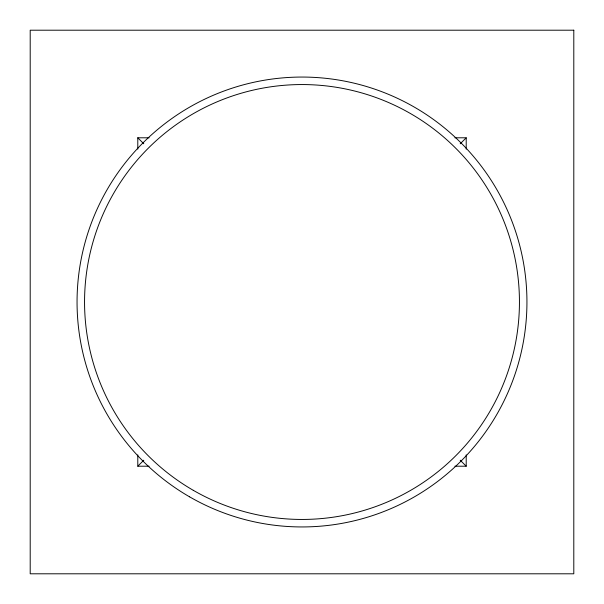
<?xml version="1.0" encoding="UTF-8"?>
<svg xmlns="http://www.w3.org/2000/svg" width="604" height="604" viewBox="0 0 604 604"><rect width="100%" height="100%" fill="white"/><g stroke="black" fill="none" stroke-linecap="round" stroke-linejoin="round"><path stroke-width="0.91" d="M137.795 454.88L137.795 466.205L143.767 460.233M460.233 143.767L466.205 137.795L454.88 137.795M137.795 149.12L137.795 137.795L149.12 137.795M137.795 466.205L149.12 466.205M454.88 466.205L466.205 466.205L466.205 454.88M137.795 137.795L143.767 143.767M460.233 460.233L466.205 466.205M466.205 137.795L466.205 149.12M573.8 30.2L30.2 30.2L30.2 573.8L573.8 573.8L573.8 30.2M189.528 496.805A224.937 224.937 0 0 0 526.937 302A224.937 224.937 0 0 0 189.528 107.195A224.937 224.937 0 0 0 189.528 496.805M193.28 490.312A217.44 217.44 0 0 0 519.44 302A217.44 217.44 0 0 0 193.28 113.688A217.44 217.44 0 0 0 193.28 490.312"/></g></svg>
